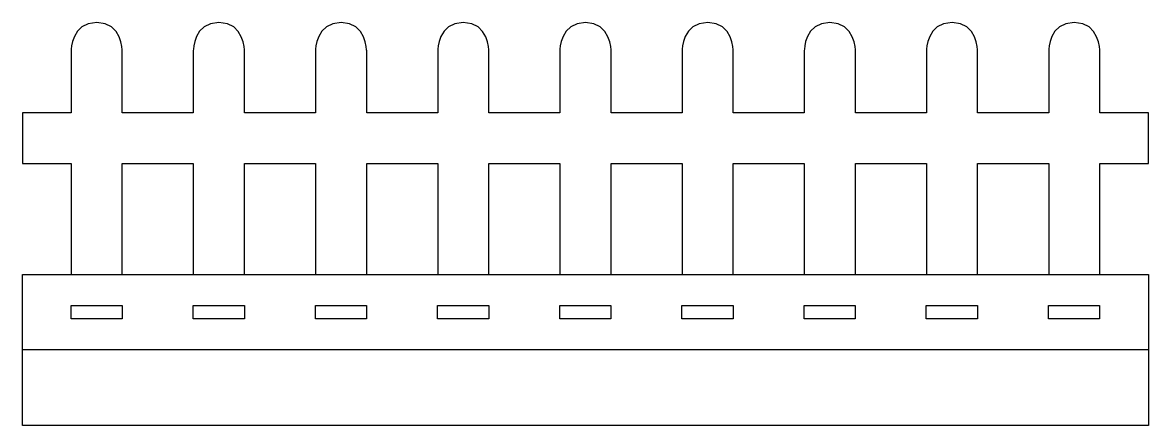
# Model space of a CAD drawing. Extents: x 431 to 761, y -811 to -693.
import ezdxf

# ---------------------------------------------------------------- set-up
doc = ezdxf.new("R2010")
doc.units = 0
doc.header["$MEASUREMENT"] = 0
doc.layers.add('LAYER_1', color=7, linetype='CONTINUOUS')

msp = doc.modelspace()

# ---------------------------------------------------------------- linework, layer by layer
at = {"layer": 'LAYER_1', "color": 250}
for points in [[(459.9, -766.94), (459.9, -734.47), (480.71, -734.47), (480.71, -766.94)], [(495.71, -766.94), (495.71, -734.47), (516.52, -734.47), (516.52, -766.94)], [(531.52, -766.94), (531.52, -734.47), (552.34, -734.47), (552.34, -766.94)], [(567.34, -766.94), (567.34, -734.47), (588.15, -734.47), (588.15, -766.94)], [(603.15, -766.94), (603.15, -734.47), (623.96, -734.47), (623.96, -766.94)], [(638.96, -766.94), (638.96, -734.47), (659.77, -734.47), (659.77, -766.94)], [(674.77, -766.94), (674.77, -734.47), (695.58, -734.47), (695.58, -766.94)], [(710.58, -766.94), (710.58, -734.47), (731.4, -734.47), (731.4, -766.94)], [(760.65, -789.08), (430.65, -789.08), (430.65, -766.94), (760.65, -766.94), (760.65, -789.08)], [(459.9, -780.01), (444.9, -780.01), (444.9, -776.01), (459.9, -776.01), (459.9, -780.01)], [(495.7, -780.01), (480.7, -780.01), (480.7, -776.01), (495.7, -776.01), (495.7, -780.01)], [(531.51, -780.01), (516.51, -780.01), (516.51, -776.01), (531.51, -776.01), (531.51, -780.01)], [(567.31, -780.01), (552.31, -780.01), (552.31, -776.01), (567.31, -776.01), (567.31, -780.01)], [(603.11, -780.01), (588.11, -780.01), (588.11, -776.01), (603.11, -776.01), (603.11, -780.01)], [(638.91, -780.01), (623.91, -780.01), (623.91, -776.01), (638.91, -776.01), (638.91, -780.01)], [(674.72, -780.01), (659.72, -780.01), (659.72, -776.01), (674.72, -776.01), (674.72, -780.01)], [(710.52, -780.01), (695.52, -780.01), (695.52, -776.01), (710.52, -776.01), (710.52, -780.01)], [(746.32, -780.01), (731.32, -780.01), (731.32, -776.01), (746.32, -776.01), (746.32, -780.01)], [(760.65, -789.08), (760.65, -811.22), (430.65, -811.22), (430.65, -789.08)]]:
    msp.add_lwpolyline(points, dxfattribs=at)
msp.add_open_spline([(746.4, -766.94), (746.4, -766.94), (746.4, -734.47), (746.4, -734.47), (746.4, -734.47), (760.65, -734.47), (760.65, -734.47), (760.65, -734.47), (760.65, -719.56), (760.65, -719.56), (760.65, -719.56), (746.4, -719.56), (746.4, -719.56), (746.4, -719.56), (746.4, -701.44), (746.4, -701.44), (746.4, -701.44), (746.37, -693.13), (738.9, -693.13), (731.42, -693.13), (731.4, -701.28), (731.4, -701.28), (731.4, -701.28), (731.4, -719.56), (731.4, -719.56), (731.4, -719.56), (710.58, -719.56), (710.58, -719.56), (710.58, -719.56), (710.58, -701.44), (710.58, -701.44), (710.58, -701.44), (710.56, -693.13), (703.08, -693.13), (695.61, -693.13), (695.58, -701.28), (695.58, -701.28), (695.58, -701.28), (695.58, -719.56), (695.58, -719.56), (695.58, -719.56), (674.77, -719.56), (674.77, -719.56), (674.77, -719.56), (674.77, -701.44), (674.77, -701.44), (674.77, -701.44), (674.75, -693.13), (667.27, -693.13), (659.79, -693.13), (659.77, -701.28), (659.77, -701.28), (659.77, -701.28), (659.77, -719.56), (659.77, -719.56), (659.77, -719.56), (638.96, -719.56), (638.96, -719.56), (638.96, -719.56), (638.96, -701.44), (638.96, -701.44), (638.96, -701.44), (638.94, -693.13), (631.46, -693.13), (623.98, -693.13), (623.96, -701.28), (623.96, -701.28), (623.96, -701.28), (623.96, -719.56), (623.96, -719.56), (623.96, -719.56), (603.15, -719.56), (603.15, -719.56), (603.15, -719.56), (603.15, -701.44), (603.15, -701.44), (603.15, -701.44), (603.13, -693.13), (595.65, -693.13), (588.17, -693.13), (588.15, -701.28), (588.15, -701.28), (588.15, -701.28), (588.15, -719.56), (588.15, -719.56), (588.15, -719.56), (567.34, -719.56), (567.34, -719.56), (567.34, -719.56), (567.34, -701.44), (567.34, -701.44), (567.34, -701.44), (567.31, -693.13), (559.84, -693.13), (552.36, -693.13), (552.34, -701.28), (552.34, -701.28), (552.34, -701.28), (552.34, -719.56), (552.34, -719.56), (552.34, -719.56), (531.52, -719.56), (531.52, -719.56), (531.52, -719.56), (531.52, -701.44), (531.52, -701.44), (531.52, -701.44), (531.5, -693.13), (524.02, -693.13), (516.54, -693.13), (516.52, -701.28), (516.52, -701.28), (516.52, -701.28), (516.52, -719.56), (516.52, -719.56), (516.52, -719.56), (495.71, -719.56), (495.71, -719.56), (495.71, -719.56), (495.71, -701.44), (495.71, -701.44), (495.71, -701.44), (495.69, -693.13), (488.21, -693.13), (480.73, -693.13), (480.71, -701.28), (480.71, -701.28), (480.71, -701.28), (480.71, -719.56), (480.71, -719.56), (480.71, -719.56), (459.9, -719.56), (459.9, -719.56), (459.9, -719.56), (459.9, -701.44), (459.9, -701.44), (459.9, -701.44), (459.88, -693.13), (452.4, -693.13), (444.92, -693.13), (444.9, -701.28), (444.9, -701.28), (444.9, -701.28), (444.9, -719.56), (444.9, -719.56), (444.9, -719.56), (430.65, -719.56), (430.65, -719.56), (430.65, -719.56), (430.65, -734.47), (430.65, -734.47), (430.65, -734.47), (444.9, -734.47), (444.9, -734.47), (444.9, -734.47), (444.9, -766.94), (444.9, -766.94)], degree=3, knots=[0, 0, 0, 0, 1, 1, 1, 2, 2, 2, 3, 3, 3, 4, 4, 4, 5, 5, 5, 6, 6, 6, 7, 7, 7, 8, 8, 8, 9, 9, 9, 10, 10, 10, 11, 11, 11, 12, 12, 12, 13, 13, 13, 14, 14, 14, 15, 15, 15, 16, 16, 16, 17, 17, 17, 18, 18, 18, 19, 19, 19, 20, 20, 20, 21, 21, 21, 22, 22, 22, 23, 23, 23, 24, 24, 24, 25, 25, 25, 26, 26, 26, 27, 27, 27, 28, 28, 28, 29, 29, 29, 30, 30, 30, 31, 31, 31, 32, 32, 32, 33, 33, 33, 34, 34, 34, 35, 35, 35, 36, 36, 36, 37, 37, 37, 38, 38, 38, 39, 39, 39, 40, 40, 40, 41, 41, 41, 42, 42, 42, 43, 43, 43, 44, 44, 44, 45, 45, 45, 46, 46, 46, 47, 47, 47, 48, 48, 48, 49, 49, 49, 50, 50, 50, 51, 51, 51, 52, 52, 52, 52], dxfattribs=at)

doc.saveas('drawing.dxf')
